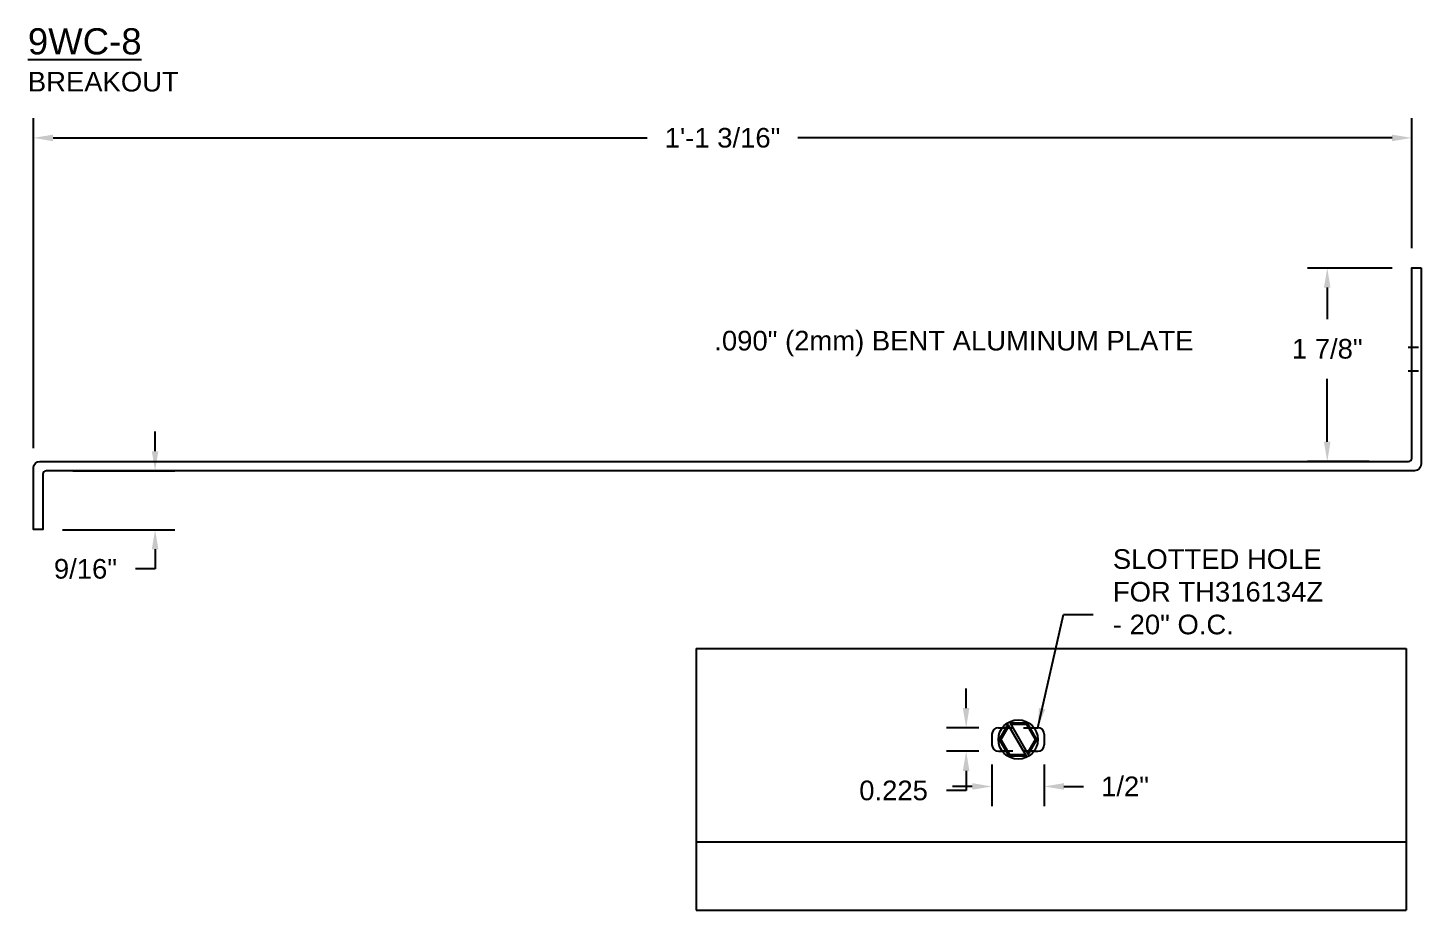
# Model space of a CAD drawing. Header units: inches. Extents: x 0.1 to 49.3, y 2.8 to 14.5.
# Drawn here: x 36.03 to 49.34, y 4.52 to 12.95 of the extents above; entities that cross this region are included whole.
import ezdxf

# ---------------------------------------------------------------- set-up
doc = ezdxf.new("R2010")
doc.units = ezdxf.units.IN
doc.header["$LTSCALE"] = 0.25
doc.header["$MEASUREMENT"] = 0
doc.linetypes.add('HIDDEN', pattern=[0.375, 0.25, -0.125])
for name, color, linetype in [('ANCHORS', 4, 'Continuous'), ('DIMENSIONS', 3, 'Continuous'), ('METALS', 7, 'Continuous'), ('TEXT', 2, 'Continuous')]:
    doc.layers.add(name, color=color, linetype=linetype)
doc.styles.add('ARIAL', font='arial.ttf')
doc.dimstyles.new('ARIAL', dxfattribs={"dimtxt": 0.1875, "dimasz": 0.1875, "dimexe": 0.1875, "dimexo": 0.1875, "dimgap": 0.1875, "dimtad": 0, "dimtih": 1, "dimtoh": 1, "dimdec": 4, "dimzin": 3, "dimdsep": 46, "dimlunit": 4, "dimtxsty": 'ARIAL', "dimcen": 0.1875, "dimadec": 0, "dimazin": 0, "dimtfac": 1, "dimtdec": 4, "dimtofl": 0, "dimtmove": 0, "dimatfit": 3, "dimfxl": 0, "dimfrac": 2, "dimtolj": 1, "dimtzin": 0, "dimarcsym": 0})

# ---------------------------------------------------------------- blocks, each defined once
blk = doc.blocks.new('*D9')
at = {"layer": 'Defpoints', "color": 0}
for p in [(36.088, 11.896), (49.248, 10.653), (36.088, 8.743)]:
    blk.add_point(p, dxfattribs=at)
at = {"layer": 'DIMENSIONS', "color": 0, "lineweight": -2}
for p, q in [((36.088, 8.931), (36.088, 12.083)), ((49.248, 10.841), (49.248, 12.083)), ((36.276, 11.896), (41.949, 11.896)), ((49.061, 11.896), (43.388, 11.896))]:
    blk.add_line(p, q, dxfattribs=at)
at = {"layer": 'DIMENSIONS', "color": 0}
for points in [[(36.276, 11.927), (36.276, 11.864), (36.088, 11.896)], [(49.061, 11.927), (49.061, 11.864), (49.248, 11.896)]]:
    blk.add_solid(points, dxfattribs=at)
at = {"layer": 'DIMENSIONS', "color": 0, "insert": (42.668, 11.896), "char_height": 0.1875, "attachment_point": 5, "style": 'ARIAL'}
blk.add_mtext('\\A1;1\'-1 3/16"', dxfattribs=at)
blk = doc.blocks.new('*D10')
at = {"layer": 'Defpoints', "color": 0}
for p in [(36.276, 8.716), (37.25, 8.716), (36.178, 8.153)]:
    blk.add_point(p, dxfattribs=at)
at = {"layer": 'DIMENSIONS', "color": 0, "lineweight": -2}
for p, q in [((37.25, 8.903), (37.25, 9.091)), ((36.463, 8.716), (37.437, 8.716)), ((36.366, 8.153), (37.437, 8.153)), ((37.25, 7.966), (37.25, 7.778)), ((37.25, 7.778), (37.062, 7.778))]:
    blk.add_line(p, q, dxfattribs=at)
at = {"layer": 'DIMENSIONS', "color": 0}
for points in [[(37.218, 8.903), (37.281, 8.903), (37.25, 8.716)], [(37.218, 7.966), (37.281, 7.966), (37.25, 8.153)]]:
    blk.add_solid(points, dxfattribs=at)
at = {"layer": 'DIMENSIONS', "color": 0, "insert": (36.585, 7.778), "char_height": 0.1875, "attachment_point": 5, "style": 'ARIAL'}
blk.add_mtext('\\A1;9/16"', dxfattribs=at)
blk = doc.blocks.new('*D11')
at = {"layer": 'Defpoints', "color": 0}
for p in [(49.248, 10.653), (48.442, 8.806), (49.03, 8.806)]:
    blk.add_point(p, dxfattribs=at)
at = {"layer": 'DIMENSIONS', "color": 0, "lineweight": -2}
for p, q in [((49.061, 10.653), (48.254, 10.653)), ((48.442, 10.466), (48.442, 10.164)), ((48.442, 8.993), (48.442, 9.595)), ((48.842, 8.806), (48.254, 8.806))]:
    blk.add_line(p, q, dxfattribs=at)
at = {"layer": 'DIMENSIONS', "color": 0}
for points in [[(48.41, 10.466), (48.473, 10.466), (48.442, 10.653)], [(48.41, 8.993), (48.473, 8.993), (48.442, 8.806)]]:
    blk.add_solid(points, dxfattribs=at)
at = {"layer": 'DIMENSIONS', "color": 0, "insert": (48.442, 9.88), "char_height": 0.1875, "attachment_point": 5, "style": 'ARIAL'}
blk.add_mtext('\\A1;1 7/8"', dxfattribs=at)
blk = doc.blocks.new('*D17')
at = {"layer": 'Defpoints', "color": 0}
for p in [(45.24, 6.099), (45.74, 6.099), (45.74, 5.7)]:
    blk.add_point(p, dxfattribs=at)
at = {"layer": 'DIMENSIONS', "color": 0, "lineweight": -2}
for p, q in [((45.24, 5.911), (45.24, 5.513)), ((45.74, 5.911), (45.74, 5.513)), ((45.053, 5.7), (44.865, 5.7)), ((45.928, 5.7), (46.115, 5.7))]:
    blk.add_line(p, q, dxfattribs=at)
at = {"layer": 'DIMENSIONS', "color": 0}
for points in [[(45.053, 5.732), (45.053, 5.669), (45.24, 5.7)], [(45.928, 5.732), (45.928, 5.669), (45.74, 5.7)]]:
    blk.add_solid(points, dxfattribs=at)
at = {"layer": 'DIMENSIONS', "color": 0, "insert": (46.511, 5.7), "char_height": 0.1875, "attachment_point": 5, "style": 'ARIAL'}
blk.add_mtext('\\A1;1/2"', dxfattribs=at)
blk = doc.blocks.new('*D18')
at = {"layer": 'Defpoints', "color": 0}
for p in [(45.303, 6.261), (44.994, 6.036), (45.303, 6.036)]:
    blk.add_point(p, dxfattribs=at)
at = {"layer": 'DIMENSIONS', "color": 0, "lineweight": -2}
for p, q in [((44.994, 6.449), (44.994, 6.636)), ((45.115, 6.261), (44.806, 6.261)), ((45.115, 6.036), (44.806, 6.036)), ((44.994, 5.849), (44.994, 5.661)), ((44.994, 5.661), (44.806, 5.661))]:
    blk.add_line(p, q, dxfattribs=at)
at = {"layer": 'DIMENSIONS', "color": 0}
for points in [[(44.962, 6.449), (45.025, 6.449), (44.994, 6.261)], [(44.962, 5.849), (45.025, 5.849), (44.994, 6.036)]]:
    blk.add_solid(points, dxfattribs=at)
at = {"layer": 'DIMENSIONS', "color": 0, "insert": (44.301, 5.661), "char_height": 0.1875, "attachment_point": 5, "style": 'ARIAL'}
blk.add_mtext('\\A1;0.225', dxfattribs=at)
blk = doc.blocks.new('tapcon head')
for p, q in [((-0.097, 0.144), (0.076, -0.156)), ((-0.076, 0.156), (0.097, -0.144))]:
    blk.add_line(p, q)
for points in [[(-0.097, 0.144), (-0.18, 0), (-0.09, -0.156), (0.076, -0.156)], [(0.097, -0.144), (0.18, 0), (0.09, 0.156), (-0.076, 0.156)], [(0.09, -0.131), (0.166, 0), (0.083, 0.144), (-0.069, 0.144)], [(-0.09, 0.131), (-0.166, 0), (-0.083, -0.144), (0.069, -0.144)]]:
    blk.add_lwpolyline(points)
blk.add_circle((0, 0), 0.188)

msp = doc.modelspace()

# ---------------------------------------------------------------- linework, layer by layer
at = {"linetype": 'HIDDEN', "ltscale": 0.125}
for p, q in [((49.21334, 9.89597), (49.33834, 9.89597)), ((49.21334, 9.67097), (49.33834, 9.67097)), ((45.34001, 6.26126), (45.64001, 6.26126)), ((45.64001, 6.03626), (45.34001, 6.03626))]:
    msp.add_line(p, q, dxfattribs=at)
for p, q in [((42.41569, 7.01876), (49.19518, 7.01876)), ((42.41569, 7.01876), (42.41569, 4.51876)), ((49.19518, 7.01876), (49.19518, 4.51876)), ((45.30251, 6.26126), (45.34001, 6.26126)), ((45.64001, 6.26126), (45.67751, 6.26126)), ((45.24001, 6.19876), (45.24001, 6.09876)), ((45.74001, 6.19876), (45.74001, 6.09876)), ((45.30251, 6.03626), (45.34001, 6.03626)), ((45.64001, 6.03626), (45.67751, 6.03626)), ((42.41569, 5.17126), (49.19518, 5.17126)), ((42.41569, 4.51876), (49.19518, 4.51876))]:
    msp.add_line(p, q)
for centre, start, end in [((45.30251, 6.19876), 90, 180), ((45.67751, 6.19876), 0, 90), ((45.30251, 6.09876), 180, 270), ((45.67751, 6.09876), 270, 0)]:
    msp.add_arc(centre, 0.0625, start, end)
at = {"layer": 'METALS'}
msp.add_lwpolyline([(49.33835, 10.65347), (49.33835, 8.77847, -0.41421356), (49.27585, 8.71597), (36.20959, 8.71597, 0.41421356), (36.17834, 8.68472), (36.17834, 8.15347), (36.08834, 8.15347), (36.08834, 8.74347, -0.41421356), (36.15084, 8.80597), (49.2171, 8.80597, 0.41421356), (49.24835, 8.83722), (49.24835, 10.65347)], format="xyb", close=True, dxfattribs=at)

# ---------------------------------------------------------------- block references
at = {"layer": 'ANCHORS'}
msp.add_blockref('tapcon head', (45.49001, 6.14876), dxfattribs=at)

# ---------------------------------------------------------------- texts
at = {"layer": 'TEXT', "char_height": 0.25, "width": 5.1875, "attachment_point": 1, "style": 'ARIAL'}
for s, insert in [('{\\L9WC-8\\P\\H0.75x;\\lBREAKOUT}', (36.03494, 12.94333)), ('{\\H0.75x;.090" (2mm) BENT ALUMINUM PLATE}', (42.5893, 10.05272))]:
    msp.add_mtext(s, dxfattribs=dict(at, insert=insert))
at = {"layer": 'TEXT', "insert": (46.39487, 7.55886), "char_height": 0.1875, "attachment_point": 4, "style": 'ARIAL'}
msp.add_mtext('SLOTTED HOLE\\PFOR TH316134Z\\P- 20" O.C.', dxfattribs=at)

# ---------------------------------------------------------------- dimensions: what is measured, and where the dimension line sits
at = {"layer": 'DIMENSIONS'}
for base, p1, p2, picture, middle in [((36.08834, 11.89562), (49.24835, 10.65347), (36.08834, 8.74347), '*D9', (42.66834, 11.89562)), ((45.74001, 5.70026), (45.24001, 6.09876), (45.74001, 6.09876), '*D17', (46.51067, 5.70026))]:
    dim = msp.add_linear_dim(base=base, p1=p1, p2=p2, dimstyle='ARIAL', override={"dimpost": ''}, dxfattribs=at)
    dim.commit()
    dim.dimension.update_dxf_attribs({"geometry": picture, "text_midpoint": middle})
for base, p1, p2, picture, middle in [((48.44154, 8.80597), (49.24835, 10.65347), (49.02959, 8.80597), '*D11', (48.44154, 9.87974)), ((37.24964, 8.71597), (36.17834, 8.15347), (36.27584, 8.71597), '*D10', (36.58482, 7.77847))]:
    dim = msp.add_linear_dim(base=base, p1=p1, p2=p2, angle=90, dimstyle='ARIAL', override={"dimpost": ''}, dxfattribs=at)
    dim.commit()
    dim.dimension.update_dxf_attribs({"geometry": picture, "text_midpoint": middle, "dimtype": 160})
dim = msp.add_linear_dim(base=(44.9935, 6.03626), p1=(45.30251, 6.26126), p2=(45.30251, 6.03626), angle=90, dimstyle='ARIAL', override={"dimdec": 3, "dimlunit": 2, "dimpost": ''}, dxfattribs=at)
dim.commit()
dim.dimension.update_dxf_attribs({"geometry": '*D18', "text_midpoint": (44.30144, 5.66126)})

# ---------------------------------------------------------------- leaders
at = {"layer": 'TEXT'}
msp.add_leader([(45.67751, 6.26126), (45.92404, 7.34273), (46.20837, 7.34273)], dimstyle='ARIAL', override={"dimgap": 0.125, "dimtad": 0}, dxfattribs=at)

doc.saveas('drawing.dxf')
